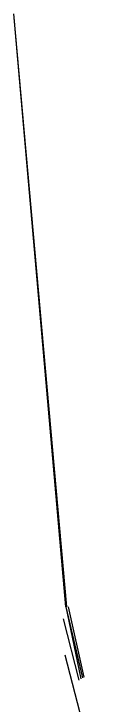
# Model space of a CAD drawing. Header units: millimetres. Extents: x -41292 to 298682, y -22072 to 33155.
# Drawn here: x 30556.47 to 30560.26, y -11017.3 to -10990.3 of the extents above; entities that cross this region are included whole.
import ezdxf

# ---------------------------------------------------------------- set-up
doc = ezdxf.new("R2010")
doc.units = ezdxf.units.MM

# ---------------------------------------------------------------- blocks, each defined once
blk = doc.blocks.new('rmfnasesx')
for p, q in [((58021.803, 4498.977), (58019.739, 4522.131)), ((58021.759, 4498.977), (58019.739, 4522.131)), ((58021.759, 4498.977), (58022.421, 4496.201)), ((58021.759, 4498.977), (58022.345, 4496.157)), ((58022.476, 4496.233), (58021.869, 4498.977)), ((58021.663, 4498.508), (58022.272, 4496.116)), ((58021.722, 4497.101), (58023.531, 4490.191))]:
    blk.add_line(p, q)

msp = doc.modelspace()

# ---------------------------------------------------------------- block references
msp.add_blockref('rmfnasesx', (-27463.272, -15512.431))

doc.saveas('drawing.dxf')
